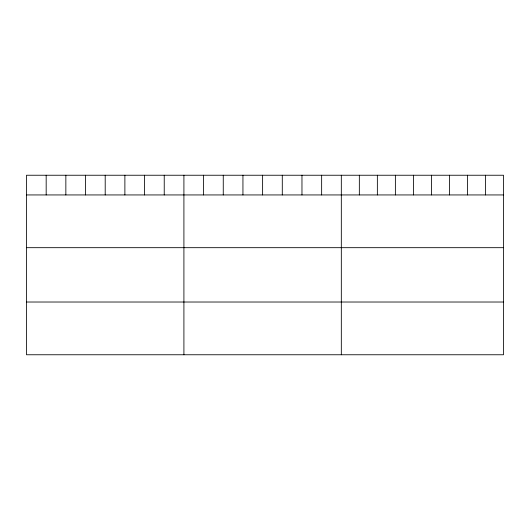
<?xml version="1.0" encoding="UTF-8"?>
<svg xmlns="http://www.w3.org/2000/svg" width="530" height="530" viewBox="0 0 530 530"><rect width="100%" height="100%" fill="white"/><g stroke="black" fill="none" stroke-linecap="round" stroke-linejoin="round"><path stroke-width="0.79" d="M503.5 194.941L503.5 354.762L26.5 354.762L26.5 175.238L503.5 175.238L503.5 194.941L26.5 194.941M26.5 247.682L503.5 247.682M26.5 302.02L503.5 302.02M485.48 175.238L485.48 194.941M467.46 175.238L467.46 194.941M449.44 175.238L449.44 194.941M431.42 175.238L431.42 194.941M413.4 175.238L413.4 194.941M395.38 175.238L395.38 194.941M377.36 175.238L377.36 194.941M359.34 175.238L359.34 194.941M341.32 175.238L341.32 354.762M321.644 175.238L321.644 194.941M301.967 175.238L301.967 194.941M282.291 175.238L282.291 194.941M262.615 175.238L262.615 194.941M242.939 175.238L242.939 194.941M223.262 175.238L223.262 194.941M203.586 175.238L203.586 194.941M183.91 175.238L183.91 354.762M164.234 175.238L164.234 194.941M144.557 175.238L144.557 194.941M124.881 175.238L124.881 194.941M105.205 175.238L105.205 194.941M85.529 175.238L85.529 194.941M65.853 175.238L65.853 194.941M46.176 175.238L46.176 194.941"/></g></svg>
